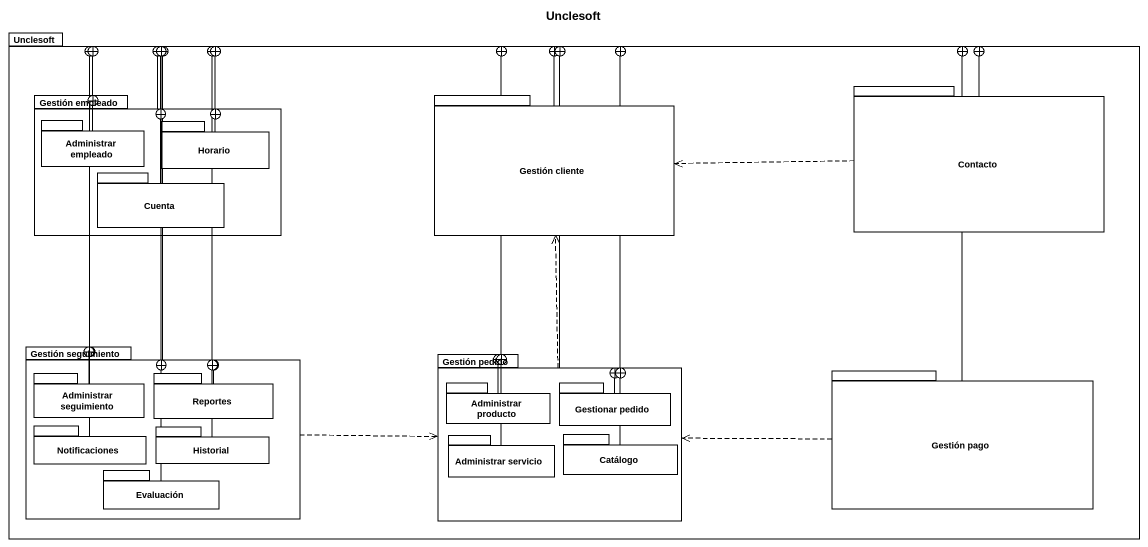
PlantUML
@startuml
title Unclesoft
package Unclesoft {
  package "Gestión empleado" as Gestión_empleado {
    package "Administrar empleado" as Administrar_empleado {
    }
    package Horario {
    }
    package Cuenta {
    }
  }
  package "Gestión cliente" as Gestión_cliente {
  }
  package Contacto {
  }
  package "Gestión seguimiento" as Gestión_seguimiento {
    package "Administrar seguimiento" as Administrar_seguimiento {
    }
    package Reportes {
    }
    package Notificaciones {
    }
    package Historial {
    }
    package Evaluación {
    }
  }
  package "Gestión pedido" as Gestión_pedido {
    package "Administrar producto" as Administrar_producto {
    }
    package "Gestionar pedido" as Gestionar_pedido {
    }
    package "Administrar servicio" as Administrar_servicio {
    }
    package Catálogo {
    }
  }
  package "Gestión pago" as Gestión_pago {
  }
}
Gestión_empleado -right-+ Unclesoft
Gestión_cliente --+ Unclesoft
Contacto -left-+ Unclesoft
Contacto .left.> Gestión_cliente
Administrar_empleado -right-+ Unclesoft
Administrar_empleado -right-+ Gestión_empleado
Horario -right-+ Unclesoft
Horario -left-+ Gestión_empleado
Cuenta -right-+ Unclesoft
Cuenta -up-+ Gestión_empleado
Gestión_seguimiento -right-+ Unclesoft
Gestión_seguimiento .right.> Gestión_pedido
Administrar_seguimiento -right-+ Gestión_seguimiento
Reportes --+ Gestión_seguimiento
Gestión_pedido -up-+ Unclesoft
Gestión_pedido .up.> Gestión_cliente
Administrar_producto -right-+ Gestión_pedido
Gestionar_pedido --+ Gestión_pedido
Gestión_pago -left-+ Unclesoft
Gestión_pago .left.> Gestión_pedido
Notificaciones -right-+ Unclesoft
Notificaciones -right-+ Gestión_seguimiento
Historial -right-+ Unclesoft
Historial -left-+ Gestión_seguimiento
Administrar_servicio -up-+ Unclesoft
Administrar_servicio -right-+ Gestión_pedido
Catálogo -up-+ Unclesoft
Catálogo -left-+ Gestión_pedido
Evaluación -right-+ Unclesoft
Evaluación -up-+ Gestión_seguimiento
@enduml
